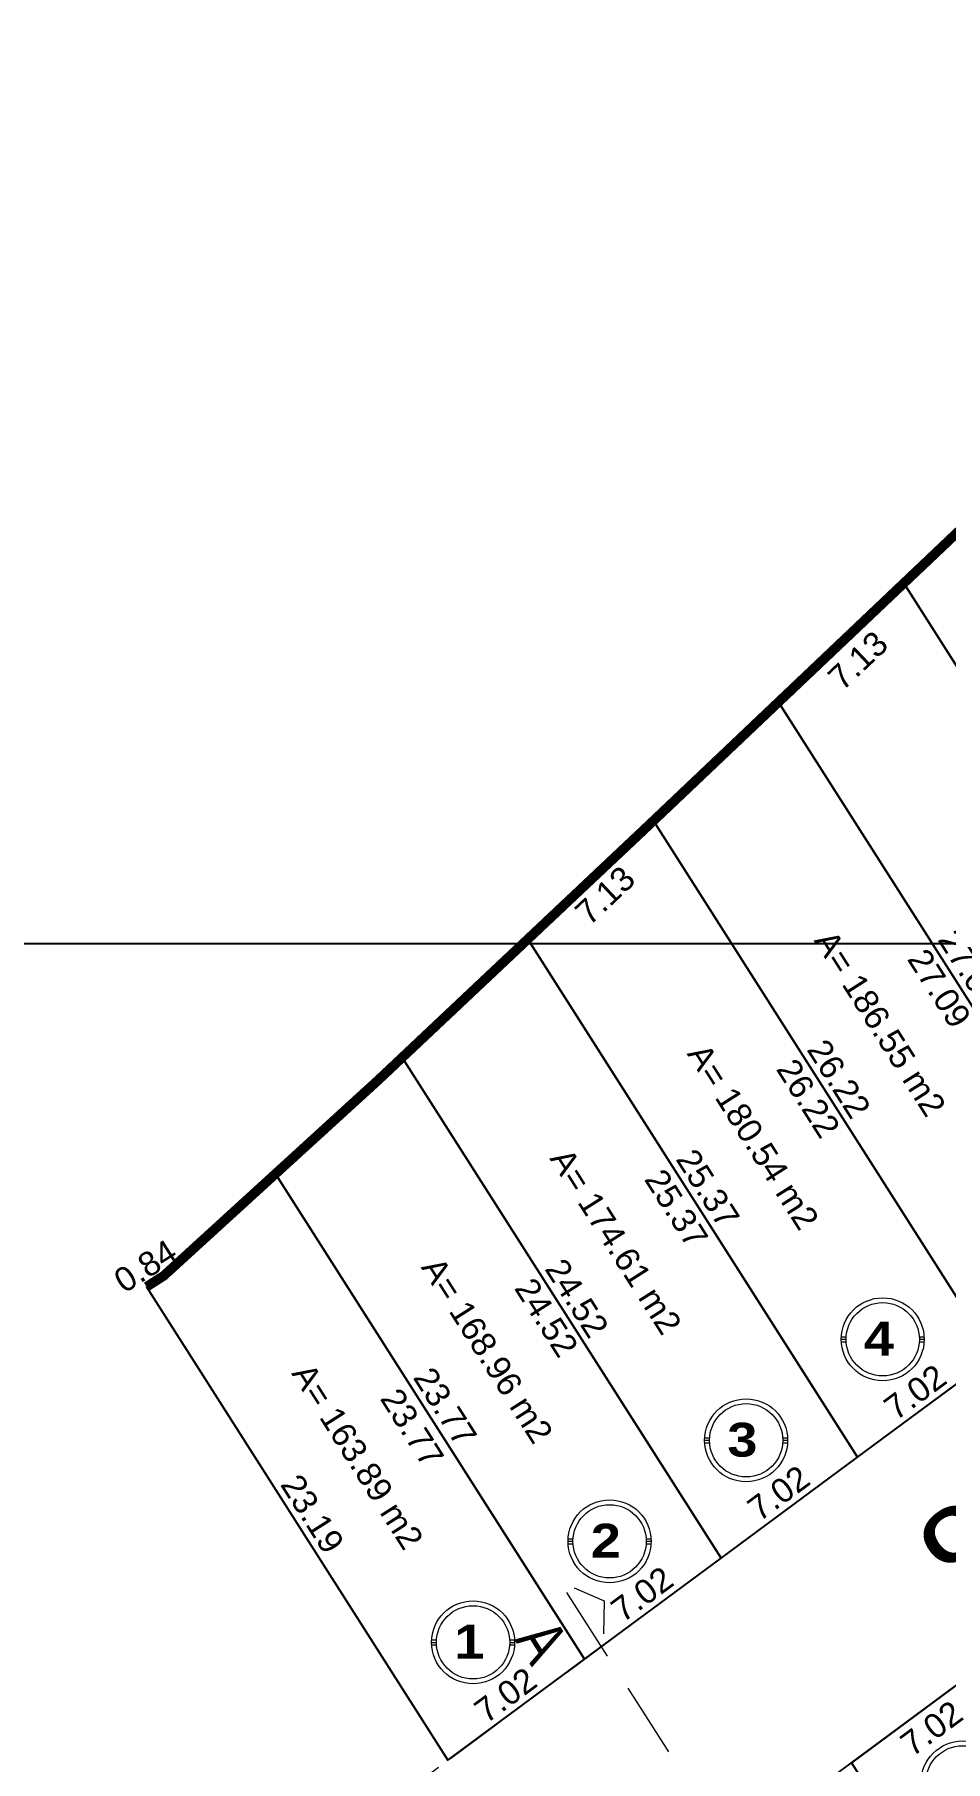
# Model space of a CAD drawing. Header units: metres. Extents: x 278764 to 279387, y 9336025 to 9336772.
# Drawn here: x 279190.1 to 279227.8, y 9336146.2 to 9336217.5 of the extents above; entities that cross this region are included whole.
import ezdxf
from ezdxf.enums import TextEntityAlignment as Align

# ---------------------------------------------------------------- set-up
doc = ezdxf.new("R2010")
doc.units = ezdxf.units.M
doc.linetypes.add('ACAD_ISO02W100', pattern=[15, 12, -3])
doc.linetypes.add('HIDDEN2', pattern=[0.1875, 0.125, -0.0625])
for name, color, linetype in [('31_PREDIOS_TOTAL', 7, 'Continuous'), ('AZULL', 5, 'Continuous'), ('Cuadricula Coordenadas', 5, 'Continuous'), ('LOTES', 250, 'Continuous')]:
    doc.layers.add(name, color=color, linetype=linetype)
for name, color, linetype, lineweight in [('@NUMEROS DE LOTES', 7, 'Continuous', 9), ('CIRCULO', 1, 'Continuous', 5), ('PERIMETRO', 1, 'Continuous', 30)]:
    doc.layers.add(name, color=color, linetype=linetype, lineweight=lineweight)
doc.styles.add('STYLE1', font='arial.ttf')
doc.styles.add('titu', font='')
doc.styles.add('txt', font='arial.ttf', dxfattribs={"width": 0.9})
doc.styles.get('titu').set_extended_font_data('Arial Black')
doc.dimstyles.new('500ULTIMO', dxfattribs={"dimtxt": 1, "dimasz": 1.199999999999999, "dimexe": 0.18, "dimexo": 0.9000000000000007, "dimgap": 0.2305000000000045, "dimtad": 1, "dimzin": 3, "dimdsep": 46, "dimtxsty": 'STYLE1', "dimcen": 0.09, "dimse1": 1, "dimse2": 1, "dimsd1": 1, "dimsd2": 1, "dimclrd": 125, "dimclre": 125, "dimaunit": 1, "dimadec": 3, "dimazin": 0, "dimtfac": 1, "dimtix": 1, "dimtofl": 0, "dimtmove": 0, "dimatfit": 3, "dimfxl": 1, "dimtolj": 1, "dimtzin": 0, "dimarcsym": 0})

# ---------------------------------------------------------------- blocks, each defined once
blk = doc.blocks.new('*D106')
at = {"layer": 'Defpoints', "color": 0, "transparency": 16777216}
for p in [(279229.5154584404, 9336150.319771685), (279230.4483742146, 9336149.058581198), (279223.8740197774, 9336146.146740582, 843.369)]:
    blk.add_point(p, dxfattribs=at)
at = {"layer": '31_PREDIOS_TOTAL', "color": 0, "transparency": 16777216, "insert": (279227.186944278, 9336147.567853646), "char_height": 1, "attachment_point": 5, "rotation": 36.49071956623577, "style": 'STYLE1'}
blk.add_mtext('\\A1;7.02', dxfattribs=at)
blk = doc.blocks.new('*D165')
at = {"layer": 'Defpoints', "color": 0, "transparency": 16777216}
for p in [(279212.8483273946, 9336150.429455819), (279212.8483273946, 9336150.429455819), (279207.2068887306, 9336146.256424716)]:
    blk.add_point(p, dxfattribs=at)
at = {"layer": '31_PREDIOS_TOTAL', "color": 0, "transparency": 16777216, "insert": (279209.5868974579, 9336148.938728265), "char_height": 1, "attachment_point": 5, "rotation": 36.490719621248985, "style": 'STYLE1'}
blk.add_mtext('\\A1;7.02', dxfattribs=at)
blk = doc.blocks.new('*D166')
at = {"layer": 'Defpoints', "color": 0, "transparency": 16777216}
for p in [(279218.4897660576, 9336154.60248692), (279218.4897660566, 9336154.602486921), (279212.8483273936, 9336150.429455819)]:
    blk.add_point(p, dxfattribs=at)
at = {"layer": '31_PREDIOS_TOTAL', "color": 0, "transparency": 16777216, "insert": (279215.2283361191, 9336153.11175937), "char_height": 1, "attachment_point": 5, "rotation": 36.49071956623577, "style": 'STYLE1'}
blk.add_mtext('\\A1;7.02', dxfattribs=at)
blk = doc.blocks.new('*D167')
at = {"layer": 'Defpoints', "color": 0, "transparency": 16777216}
for p in [(279224.1312047224, 9336158.775518022), (279224.1312047206, 9336158.775518024), (279218.4897660576, 9336154.60248692)]:
    blk.add_point(p, dxfattribs=at)
at = {"layer": '31_PREDIOS_TOTAL', "color": 0, "transparency": 16777216, "insert": (279220.869774783, 9336157.284790473), "char_height": 1, "attachment_point": 5, "rotation": 36.49071956623577, "style": 'STYLE1'}
blk.add_mtext('\\A1;7.02', dxfattribs=at)
blk = doc.blocks.new('*D112')
at = {"layer": 'Defpoints', "color": 0, "transparency": 16777216}
for p in [(279229.7726433864, 9336162.948549123, 843.369), (279229.7726433836, 9336162.948549127), (279224.1312047224, 9336158.775518022)]:
    blk.add_point(p, dxfattribs=at)
at = {"layer": '31_PREDIOS_TOTAL', "color": 0, "transparency": 16777216, "insert": (279226.511213446, 9336161.457821576), "char_height": 1, "attachment_point": 5, "rotation": 36.49071956623577, "style": 'STYLE1'}
blk.add_mtext('\\A1;7.02', dxfattribs=at)
blk = doc.blocks.new('CIR. LOTE')
at = {"color": 10, "lineweight": 0}
for p, q in [((278778.3742439066, 9330113.724754242), (278778.5742439066, 9330113.724754242)), ((278778.3771630948, 9330113.824754242), (278778.5775494474, 9330113.82475424)), ((278781.5994674141, 9330113.82475424), (278781.7998537667, 9330113.824754242)), ((278781.6027729549, 9330113.724754242), (278781.8027729549, 9330113.724754242)), ((278778.3771630948, 9330113.624754243), (278778.5775494475, 9330113.624754243)), ((278781.599467414, 9330113.624754243), (278781.7998537667, 9330113.624754243))]:
    blk.add_line(p, q, dxfattribs=at)
for radius in [1.714264524169266, 1.514264524169266]:
    blk.add_circle((278780.0885084308, 9330113.724754242), radius, dxfattribs=at)
blk = doc.blocks.new('*D300')
at = {"layer": 'Defpoints', "color": 0, "transparency": 16777216}
for p in [(278768.5612906097, 9336771.87296784), (279294.8560725767, 9336112.86843553, 843.369), (279289.6189999999, 9336108.686, 843.369)]:
    blk.add_point(p, dxfattribs=at)
at = {"layer": '31_PREDIOS_TOTAL', "color": 0, "transparency": 16777216, "insert": (278765.4802968139, 9336770.360820215), "char_height": 1, "attachment_point": 5, "rotation": 38.61159440178113, "style": 'STYLE1'}
blk.add_mtext('\\A1;6.70', dxfattribs=at)
blk = doc.blocks.new('aa')
at = {"color": 5, "lineweight": 15, "extrusion": (-0.01615934004098686, 0.5092709949910922, 0.860454490016888)}
for p, q in [((355035.4279216499, 9280071.159480492, 1.68279864079263), (355036.5337756394, 9280071.94318349, 1.239721940924142)), ((355036.5337756394, 9280071.94318349, 1.239721940924142), (355037.6870893904, 9280071.231164642, 1.682798641008344)), ((355050.105454141, 9280071.950560812, 1.326375308642484), (355049.100132328, 9280071.238103542, 1.729172308006933)), ((355050.1206695567, 9280071.999993263, 1.461260291548673), (355051.2739833049, 9280071.287974417, 1.904336991632875))]:
    blk.add_line(p, q, dxfattribs=at)
at = {"color": 5, "linetype": 'HIDDEN2', "lineweight": 15, "ltscale": 25, "extrusion": (-0.01615934004098686, 0.5092709949910922, 0.860454490016888)}
blk.add_line((355035.4397865841, 9280070.785550026, 1.904336991490296), (355051.2739833049, 9280071.287974417, 1.904336991632875), dxfattribs=at)
at = {"color": 5, "lineweight": 15, "extrusion": (0.5092709949910922, 0.01615934004098661, 0.8604544900168879), "style": 'txt', "width": 0.9}
for p in [(9264139.398136387, -558591.6587549452, 330778.5554464592), (9264139.493056225, -558579.7126292795, 330771.7189864473)]:
    blk.add_text('A', height=1.897204456719582, rotation=269.7125848692542, dxfattribs=at).set_placement(p, align=Align.BOTTOM_CENTER)
blk = doc.blocks.new('*D391')
at = {"layer": 'Defpoints', "color": 0, "transparency": 16777216}
for p in [(279194.7536105053, 9336165.813779783), (279207.2068887306, 9336146.256424714), (279207.2068887297, 9336146.256424712)]:
    blk.add_point(p, dxfattribs=at)
at = {"layer": '31_PREDIOS_TOTAL', "color": 0, "transparency": 16777216, "insert": (279201.6056407136, 9336156.433324262), "char_height": 1, "attachment_point": 5, "rotation": 302.4872218256523, "style": 'STYLE1'}
blk.add_mtext('\\A1;23.19', dxfattribs=at)
blk = doc.blocks.new('*D392')
at = {"layer": 'Defpoints', "color": 0, "transparency": 16777216}
for p in [(279200.081090251, 9336170.479870299), (279200.081090251, 9336170.479870299), (279212.8483273941, 9336150.429455819)]:
    blk.add_point(p, dxfattribs=at)
at = {"layer": '31_PREDIOS_TOTAL', "color": 0, "transparency": 16777216, "insert": (279207.0900999196, 9336160.852885071), "char_height": 1, "attachment_point": 5, "rotation": 302.48722182660117, "style": 'STYLE1'}
blk.add_mtext('\\A1;23.77', dxfattribs=at)
blk = doc.blocks.new('*D393')
at = {"layer": 'Defpoints', "color": 0, "transparency": 16777216}
for p in [(279200.081090251, 9336170.479870299), (279198.7168109035, 9336169.611156188), (279212.8483273941, 9336150.429455819)]:
    blk.add_point(p, dxfattribs=at)
at = {"layer": '31_PREDIOS_TOTAL', "color": 0, "transparency": 16777216, "insert": (279205.7258205712, 9336159.984170962), "char_height": 1, "attachment_point": 5, "rotation": 302.48722182660117, "style": 'STYLE1'}
blk.add_mtext('\\A1;23.77', dxfattribs=at)
blk = doc.blocks.new('*D394')
at = {"layer": 'Defpoints', "color": 0, "transparency": 16777216}
for p in [(279205.31843259, 9336175.287517857), (279205.31843259, 9336175.287517859), (279218.489766058, 9336154.60248692)]:
    blk.add_point(p, dxfattribs=at)
at = {"layer": '31_PREDIOS_TOTAL', "color": 0, "transparency": 16777216, "insert": (279212.5292027304, 9336165.343041213), "char_height": 1, "attachment_point": 5, "rotation": 302.48722182596924, "style": 'STYLE1'}
blk.add_mtext('\\A1;24.52', dxfattribs=at)
blk = doc.blocks.new('*D395')
at = {"layer": 'Defpoints', "color": 0, "transparency": 16777216}
for p in [(279205.31843259, 9336175.287517857), (279204.0618014289, 9336174.48734946), (279218.489766058, 9336154.60248692)]:
    blk.add_point(p, dxfattribs=at)
at = {"layer": '31_PREDIOS_TOTAL', "color": 0, "transparency": 16777216, "insert": (279211.2725715693, 9336164.542872814), "char_height": 1, "attachment_point": 5, "rotation": 302.48722182596924, "style": 'STYLE1'}
blk.add_mtext('\\A1;24.52', dxfattribs=at)
blk = doc.blocks.new('*D396')
at = {"layer": 'Defpoints', "color": 0, "transparency": 16777216}
for p in [(279210.5055449805, 9336180.17404946), (279210.5055449815, 9336180.17404946), (279224.1312047224, 9336158.775518022)]:
    blk.add_point(p, dxfattribs=at)
at = {"layer": '31_PREDIOS_TOTAL', "color": 0, "transparency": 16777216, "insert": (279217.9437659481, 9336169.873005755), "char_height": 1, "attachment_point": 5, "rotation": 302.487221827748, "style": 'STYLE1'}
blk.add_mtext('\\A1;25.37', dxfattribs=at)
blk = doc.blocks.new('*D397')
at = {"layer": 'Defpoints', "color": 0, "transparency": 16777216}
for p in [(279210.5055449805, 9336180.17404946), (279209.2039817167, 9336179.34527024), (279224.1312047224, 9336158.775518022)]:
    blk.add_point(p, dxfattribs=at)
at = {"layer": '31_PREDIOS_TOTAL', "color": 0, "transparency": 16777216, "insert": (279216.6422026823, 9336169.044226535), "char_height": 1, "attachment_point": 5, "rotation": 302.487221827748, "style": 'STYLE1'}
blk.add_mtext('\\A1;25.37', dxfattribs=at)
blk = doc.blocks.new('*D398')
at = {"layer": 'Defpoints', "color": 0, "transparency": 16777216}
for p in [(279215.692067808, 9336185.061506946), (279215.6920678061, 9336185.061506946), (279229.7726433859, 9336162.948549122)]:
    blk.add_point(p, dxfattribs=at)
at = {"layer": '31_PREDIOS_TOTAL', "color": 0, "transparency": 16777216, "insert": (279223.3574590017, 9336174.403066859), "char_height": 1, "attachment_point": 5, "rotation": 302.4872218245288, "style": 'STYLE1'}
blk.add_mtext('\\A1;26.22', dxfattribs=at)
blk = doc.blocks.new('*D399')
at = {"layer": 'Defpoints', "color": 0, "transparency": 16777216}
for p in [(279215.692067808, 9336185.061506946), (279214.4260216649, 9336184.255343495), (279229.7726433859, 9336162.948549122)]:
    blk.add_point(p, dxfattribs=at)
at = {"layer": '31_PREDIOS_TOTAL', "color": 0, "transparency": 16777216, "insert": (279222.0914128604, 9336173.596903408), "char_height": 1, "attachment_point": 5, "rotation": 302.4872218245288, "style": 'STYLE1'}
blk.add_mtext('\\A1;26.22', dxfattribs=at)
blk = doc.blocks.new('*D400')
at = {"layer": 'Defpoints', "color": 0, "transparency": 16777216}
for p in [(279220.865628114, 9336189.969321532), (279220.865628114, 9336189.969321532), (279235.4140820503, 9336167.121580226)]:
    blk.add_point(p, dxfattribs=at)
at = {"layer": '31_PREDIOS_TOTAL', "color": 0, "transparency": 16777216, "insert": (279228.7649584878, 9336178.943489704), "char_height": 1, "attachment_point": 5, "rotation": 302.4872218286815, "style": 'STYLE1'}
blk.add_mtext('\\A1;27.09', dxfattribs=at)
blk = doc.blocks.new('*D401')
at = {"layer": 'Defpoints', "color": 0, "transparency": 16777216}
for p in [(279220.865628114, 9336189.969321532), (279219.6072250623, 9336189.168024871), (279235.4140820503, 9336167.121580226)]:
    blk.add_point(p, dxfattribs=at)
at = {"layer": '31_PREDIOS_TOTAL', "color": 0, "transparency": 16777216, "insert": (279227.5065554362, 9336178.142193044), "char_height": 1, "attachment_point": 5, "rotation": 302.4872218286815, "style": 'STYLE1'}
blk.add_mtext('\\A1;27.09', dxfattribs=at)
blk = doc.blocks.new('*D402')
at = {"layer": 'Defpoints', "color": 0, "transparency": 16777216}
for p in [(279226.039188419, 9336194.877136117), (279226.0391884171, 9336194.877136117), (279241.0555207133, 9336171.294611327)]:
    blk.add_point(p, dxfattribs=at)
at = {"layer": '31_PREDIOS_TOTAL', "color": 0, "transparency": 16777216, "insert": (279234.1724579707, 9336183.483912546), "char_height": 1, "attachment_point": 5, "rotation": 302.48722182686504, "style": 'STYLE1'}
blk.add_mtext('\\A1;27.96', dxfattribs=at)
blk = doc.blocks.new('*D403')
at = {"layer": 'Defpoints', "color": 0, "transparency": 16777216}
for p in [(279226.039188419, 9336194.877136117), (279224.6455076407, 9336193.989700448), (279241.0555207133, 9336171.294611327)]:
    blk.add_point(p, dxfattribs=at)
at = {"layer": '31_PREDIOS_TOTAL', "color": 0, "transparency": 16777216, "insert": (279232.7787771933, 9336182.596476877), "char_height": 1, "attachment_point": 5, "rotation": 302.48722182686504, "style": 'STYLE1'}
blk.add_mtext('\\A1;27.96', dxfattribs=at)
blk = doc.blocks.new('*D428')
at = {"layer": 'Defpoints', "color": 0, "transparency": 16777216}
for p in [(279226.0428961068, 9336194.871313348), (279220.865628114, 9336189.969321532), (279222.0695599625, 9336188.697781706)]:
    blk.add_point(p, dxfattribs=at)
at = {"layer": '31_PREDIOS_TOTAL', "color": 0, "transparency": 16777216, "insert": (279224.1484432444, 9336191.687153881), "char_height": 1, "attachment_point": 5, "rotation": 43.43557526611994, "style": 'STYLE1'}
blk.add_mtext('\\A1;7.13', dxfattribs=at)
blk = doc.blocks.new('*D430')
at = {"layer": 'Defpoints', "color": 0, "transparency": 16777216}
for p in [(279215.6920678085, 9336185.06150695, 843.873), (279216.8005613973, 9336183.885184225), (279210.5055449801, 9336180.17404946, 843.873)]:
    blk.add_point(p, dxfattribs=at)
at = {"layer": '31_PREDIOS_TOTAL', "color": 0, "transparency": 16777216, "insert": (279213.6988287186, 9336181.98104029), "char_height": 1, "attachment_point": 5, "rotation": 43.29956480921911, "style": 'STYLE1'}
blk.add_mtext('\\A1;7.13', dxfattribs=at)
blk = doc.blocks.new('*D433')
at = {"layer": 'Defpoints', "color": 0, "transparency": 16777216}
for p in [(279194.7536105057, 9336165.813779784, 843.369), (279195.4620000003, 9336166.266), (279195.4620000003, 9336166.266)]:
    blk.add_point(p, dxfattribs=at)
at = {"layer": '31_PREDIOS_TOTAL', "color": 0, "transparency": 16777216, "insert": (279194.7090461832, 9336166.664534094), "char_height": 1, "attachment_point": 5, "rotation": 32.55326233732997, "style": 'STYLE1'}
blk.add_mtext('\\A1;0.84', dxfattribs=at)

msp = doc.modelspace()

# ---------------------------------------------------------------- linework, layer by layer
at = {"color": 5, "const_width": 0.4, "elevation": 843.873, "flags": 128}
msp.add_lwpolyline([(279194.7536105058, 9336165.813779784), (279195.462, 9336166.266), (279204.319, 9336174.346), (279215.467, 9336184.848), (279230.107, 9336198.736), (279238.422, 9336206.643), (279252.906, 9336220.566), (279263.05, 9336230.528), (279276.594, 9336243.625), (279288.236, 9336254.773), (279299.693, 9336265.881), (279311.689, 9336277.542)], dxfattribs=at)
at = {"lineweight": 0, "elevation": 1686.738, "flags": 128}
msp.add_lwpolyline([(279212.5911424495, 9336137.800678378), (279234.6565976668, 9336103.147799464), (279286.2353172117, 9336144.733032826), (279316.6034823957, 9336182.9764392), (279302.8541610695, 9336204.569176009)], close=True, dxfattribs=at)
at = {"elevation": 843.369, "flags": 128}
msp.add_lwpolyline([(279194.7536105055, 9336165.813779784), (279207.206888731, 9336146.256424716)], dxfattribs=at)
at = {"layer": 'Cuadricula Coordenadas', "color": 8}
msp.add_line((279157.3600005471, 9336180), (279378.9600005468, 9336180), dxfattribs=at)
at = {"layer": 'LOTES', "flags": 128}
for points, elevation in [([(279226.0391884198, 9336194.877136119), (279241.0555207132, 9336171.294611327), (279246.696959377, 9336175.46764243), (279231.2117408701, 9336199.786533501)], 843.369), ([(279220.8656281136, 9336189.969321532), (279235.4140820495, 9336167.121580226), (279241.0555207132, 9336171.294611327), (279226.0391884194, 9336194.877136119)], 843.369), ([(279226.0391884202, 9336194.877136119), (279241.0555207135, 9336171.294611327)], 1686.738), ([(279215.6920678074, 9336185.061506948), (279229.7726433857, 9336162.948549123), (279235.4140820495, 9336167.121580226), (279220.8656281132, 9336189.969321532)], 843.369), ([(279220.865628114, 9336189.969321532), (279235.4140820492, 9336167.121580226)], 1686.738), ([(279210.5055449808, 9336180.17404946), (279224.131204722, 9336158.775518022), (279229.7726433857, 9336162.948549123), (279215.6920678074, 9336185.061506948)], 843.369), ([(279215.692067807, 9336185.061506948), (279229.772643386, 9336162.948549123)], 1686.738), ([(279205.3184325905, 9336175.287517857), (279218.4897660581, 9336154.60248692), (279224.131204722, 9336158.775518022), (279210.5055449808, 9336180.17404946)], 843.369), ([(279210.5055449805, 9336180.17404946), (279224.1312047218, 9336158.775518022)], 1686.738), ([(279200.0810902508, 9336170.479870299), (279212.8483273944, 9336150.429455819), (279218.4897660581, 9336154.60248692), (279205.3184325905, 9336175.287517857)], 843.369), ([(279205.3184325903, 9336175.287517857), (279218.4897660585, 9336154.60248692)], 1686.738), ([(279194.7536105055, 9336165.813779784), (279207.2068887306, 9336146.256424716), (279212.8483273944, 9336150.429455819), (279200.0810902508, 9336170.479870299)], 843.369), ([(279200.0810902507, 9336170.479870299), (279212.8483273943, 9336150.429455819)], 1686.738), ([(279194.7536105055, 9336165.813779784), (279207.20688873, 9336146.256424718)], 1686.738), ([(279194.7536105055, 9336165.813779784), (279207.206888731, 9336146.256424716)], 1686.738)]:
    msp.add_lwpolyline(points, dxfattribs=dict(at, elevation=elevation))
for points in [[(279231.2117408703, 9336199.786533501), (279230.107, 9336198.736), (279226.0391884199, 9336194.877136119), (279241.0555207132, 9336171.294611327), (279246.696959377, 9336175.46764243)], [(279226.0391884199, 9336194.877136119), (279220.8656281133, 9336189.969321532), (279235.4140820495, 9336167.121580226), (279241.0555207132, 9336171.294611327)], [(279220.8656281133, 9336189.969321532), (279215.6920678077, 9336185.061506948), (279229.7726433857, 9336162.948549123), (279235.4140820495, 9336167.121580226)], [(279215.6920678077, 9336185.061506948), (279215.467, 9336184.848), (279210.5055449803, 9336180.17404946), (279224.131204722, 9336158.775518022), (279229.7726433857, 9336162.948549123)], [(279210.5055449803, 9336180.17404946), (279205.3184325903, 9336175.287517857), (279218.4897660581, 9336154.60248692), (279224.131204722, 9336158.775518022)], [(279205.3184325903, 9336175.287517857), (279204.319, 9336174.346), (279200.081090251, 9336170.479870299), (279212.8483273944, 9336150.429455819), (279218.4897660581, 9336154.60248692)], [(279200.081090251, 9336170.479870299), (279195.462, 9336166.266), (279194.7536105056, 9336165.813779784), (279207.2068887306, 9336146.256424716), (279212.8483273944, 9336150.429455819)]]:
    msp.add_lwpolyline(points, close=True, dxfattribs=at)
at = {"layer": 'LOTES', "elevation": 843.369, "flags": 128}
for points in [[(279199.3590445674, 9336171.613812989)], [(279229.5154584407, 9336150.319771685), (279223.8740197768, 9336146.146740582), (279234.9276374708, 9336128.787494116), (279240.5909108521, 9336132.926234704)]]:
    msp.add_lwpolyline(points, close=True, dxfattribs=at)
at = {"layer": 'PERIMETRO', "color": 250, "linetype": 'ACAD_ISO02W100', "lineweight": 5, "ltscale": 0.2, "elevation": 1689.269}
for points in [[(279163.8903409651, 9336114.214721913), (279297.4699073509, 9336213.024922347)], [(279169.8372667213, 9336106.175189957), (279302.8541610699, 9336204.569176009)]]:
    msp.add_lwpolyline(points, dxfattribs=at)

# ---------------------------------------------------------------- block references
at = {"layer": 'AZULL', "color": 7, "rotation": 300.8545716320606}
msp.add_blockref('aa', (-7869550.803643949, 4881557.003837444, -1.904336991561585), dxfattribs=at)
at = {"layer": 'CIRCULO', "color": 7, "lineweight": 0}
for p in [(445.0785970843863, 6049.91715035215), (439.4371584209148, 6045.744119249284), (433.795719756803, 6041.571088148281), (428.1542810934479, 6037.398057045415), (448.378352219006, 6031.611461708322)]:
    msp.add_blockref('CIR. LOTE', p, dxfattribs=at)

# ---------------------------------------------------------------- texts
at = {"lineweight": 50, "extrusion": (-0.0005262255042007773, 0.0003364133109799713, 0.9999998049563824), "style": 'titu'}
msp.add_text('CALLE 02', height=2.160857958196539, rotation=35.85244734555268, dxfattribs=at).set_placement((279227.7110905728, 9336153.379841505, 3224.638838136354))
at = {"layer": '31_PREDIOS_TOTAL', "color": 7, "lineweight": 0, "char_height": 0.9999999999999996, "attachment_point": 5, "rotation": 302.4054992223684, "style": 'STYLE1'}
for s, insert in [('\\A1;A={\\C5; }186.55 m2', (279225.0614818645, 9336176.69579436)), ('\\A1;A={\\C5; }180.54 m2', (279219.816724972, 9336172.014828255)), ('\\A1;A={\\C5; }174.61 m2', (279214.1451152356, 9336167.688226871)), ('\\A1;A={\\C5; }168.96 m2', (279208.8286645412, 9336163.191169282)), ('\\A1;A={\\C5; }163.89 m2', (279203.4748905429, 9336158.808247536))]:
    msp.add_mtext(s, dxfattribs=dict(at, insert=insert))
at = {"layer": '@NUMEROS DE LOTES', "style": 'titu'}
for s, p in [('4', (279224.389431307, 9336162.970132876, -1504.030352760048)), ('3', (279218.7479926435, 9336158.797101773, -1504.030352760048)), ('2', (279213.1065539794, 9336154.624070672, -1504.030352760048)), ('1', (279207.465115316, 9336150.45103957, -1504.030352760048))]:
    msp.add_text(s, height=1.399999999999999, dxfattribs=at).set_placement(p)

# ---------------------------------------------------------------- dimensions: what is measured, and where the dimension line sits
at = {"layer": '31_PREDIOS_TOTAL'}
for p1, p2, distance, picture, middle in [((279289.619, 9336108.686, 843.369), (279294.8560725767, 9336112.86843553, 843.369), 843.3701270082031, '*D300', (278765.4802968139, 9336770.360820215)), ((279226.0428961072, 9336194.87131335), (279220.8656281133, 9336189.969321532), 1.7510755056610745, '*D428', (279224.1484432444, 9336191.687153881)), ((279241.0555207132, 9336171.294611327), (279226.0391884199, 9336194.877136119), 1.6522373268953603, '*D403', (279232.7787771933, 9336182.596476877)), ((279241.0555207132, 9336171.294611327), (279226.0391884199, 9336194.877136119), 3.3571904653650286e-09, '*D402', (279234.1724579707, 9336183.483912546)), ((279235.4140820495, 9336167.121580226), (279220.8656281133, 9336189.969321532), 1.4918627876054331, '*D401', (279227.5065554362, 9336178.142193044)), ((279235.4140820495, 9336167.121580226), (279220.8656281133, 9336189.969321532), -6.382843440914312e-10, '*D400', (279228.7649584878, 9336178.943489704)), ((279210.5055449797, 9336180.17404946, 843.873), (279215.6920678081, 9336185.061506948, 843.873), -1.616320879464506, '*D430', (279213.6988287186, 9336181.98104029)), ((279229.7726433857, 9336162.948549123), (279215.6920678077, 9336185.061506948), 1.5009238314851765, '*D399', (279222.0914128604, 9336173.596903408)), ((279229.7726433857, 9336162.948549123), (279215.6920678077, 9336185.061506948), 2.375214949887558e-09, '*D398', (279223.3574590017, 9336174.403066859)), ((279224.131204722, 9336158.775518022), (279210.5055449803, 9336180.17404946), 1.5430301106847641, '*D397', (279216.6422026823, 9336169.044226535)), ((279224.131204722, 9336158.775518022), (279210.5055449803, 9336180.17404946), -1.0310751132174888e-09, '*D396', (279217.9437659481, 9336169.873005755)), ((279218.4897660581, 9336154.60248692), (279205.3184325903, 9336175.287517857), 1.4897621753656123, '*D395', (279211.2725715693, 9336164.542872814)), ((279218.4897660581, 9336154.60248692), (279205.3184325903, 9336175.287517857), -7.549542858195143e-10, '*D394', (279212.5292027304, 9336165.343041213)), ((279212.8483273944, 9336150.429455819), (279200.081090251, 9336170.479870299), 1.6173813231455103, '*D393', (279205.7258205712, 9336159.984170962)), ((279212.8483273944, 9336150.429455819), (279200.081090251, 9336170.479870299), 0, '*D392', (279207.0900999196, 9336160.852885071)), ((279194.7536105055, 9336165.813779784, 843.369), (279195.462, 9336166.266), -1.5660285744726475e-10, '*D433', (279194.7090461832, 9336166.664534094)), ((279194.7536105056, 9336165.813779784), (279207.2068887306, 9336146.256424716), -2.7373784806470308e-09, '*D391', (279201.6056407136, 9336156.433324262)), ((279207.2068887306, 9336146.256424716, 843.369), (279212.8483273944, 9336150.429455819, 843.369), -1.0384708010176841e-10, '*D165', (279209.5868974579, 9336148.938728265, 843.369))]:
    dim = msp.add_aligned_dim(p1=p1, p2=p2, distance=distance, dimstyle='500ULTIMO', dxfattribs=at)
    dim.commit()
    dim.dimension.update_dxf_attribs({"geometry": picture, "text_midpoint": middle})
for base, p1, p2, picture, middle in [((279229.7726433836, 9336162.948549127, 843.369), (279224.131204722, 9336158.775518022, 843.369), (279229.772643386, 9336162.948549123, 1686.738), '*D112', (279226.511213446, 9336161.457821576, 843.369)), ((279224.1312047206, 9336158.775518024, 843.369), (279218.4897660581, 9336154.60248692, 843.369), (279224.131204722, 9336158.775518022, 843.369), '*D167', (279220.869774783, 9336157.284790473, 843.369)), ((279218.4897660566, 9336154.602486921, 843.369), (279212.8483273944, 9336150.429455819, 843.369), (279218.4897660581, 9336154.60248692, 843.369), '*D166', (279215.2283361191, 9336153.11175937, 843.369)), ((279230.4483742146, 9336149.058581198, 843.369), (279223.8740197769, 9336146.146740582, 1686.738), (279229.5154584407, 9336150.319771685, 843.369), '*D106', (279227.186944278, 9336147.567853646, 843.369))]:
    dim = msp.add_linear_dim(base=base, p1=p1, p2=p2, angle=216.4907195662358, dimstyle='500ULTIMO', override={"dimtmove": 1}, dxfattribs=at)
    dim.commit()
    dim.dimension.update_dxf_attribs({"geometry": picture, "text_midpoint": middle})

doc.saveas('drawing.dxf')
